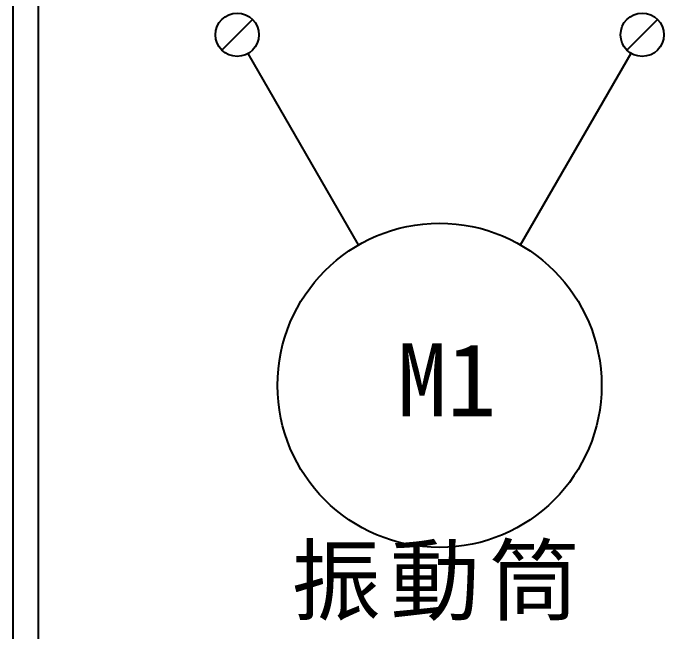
# Model space of a CAD drawing. Extents: x 10 to 297, y 3 to 207.
# Drawn here: x 10 to 42.14, y 26.82 to 57.36 of the extents above; entities that cross this region are included whole.
import ezdxf

# ---------------------------------------------------------------- set-up
doc = ezdxf.new("R2010")
doc.units = 0
doc.layers.add('圖框層', color=7, linetype='CONTINUOUS')
doc.styles.add('STSL', font='kaiu.ttf')
doc.styles.add('標楷體', font='kaiu.ttf')

msp = doc.modelspace()

# ---------------------------------------------------------------- linework, layer by layer
at = {"layer": '圖框層', "color": 7}
for p, q in [((10, 3), (10, 206.969)), ((11.25, 4.25), (11.25, 205.719)), ((21.828, 57.047), (20.313, 55.532)), ((41.828, 57.047), (40.313, 55.532)), ((27.059, 45.917), (21.606, 55.362)), ((35.059, 45.917), (40.518, 55.372))]:
    msp.add_line(p, q, dxfattribs=at)
for centre, radius in [((21.07, 56.289), 1.071), ((41.07, 56.289), 1.071), ((31.059, 38.988), 8)]:
    msp.add_circle(centre, radius, dxfattribs=at)

# ---------------------------------------------------------------- texts
at = {"layer": '圖框層', "color": 7, "style": 'STSL'}
msp.add_text('M1', height=3.6, dxfattribs=at).set_placement((28.974, 37.465))
at = {"layer": '圖框層', "color": 7, "insert": (31.059, 30.988), "char_height": 3.25, "width": 24.14544, "attachment_point": 2, "style": '標楷體'}
msp.add_mtext('{\\T1.1;振動筒}', dxfattribs=at)

doc.saveas('drawing.dxf')
